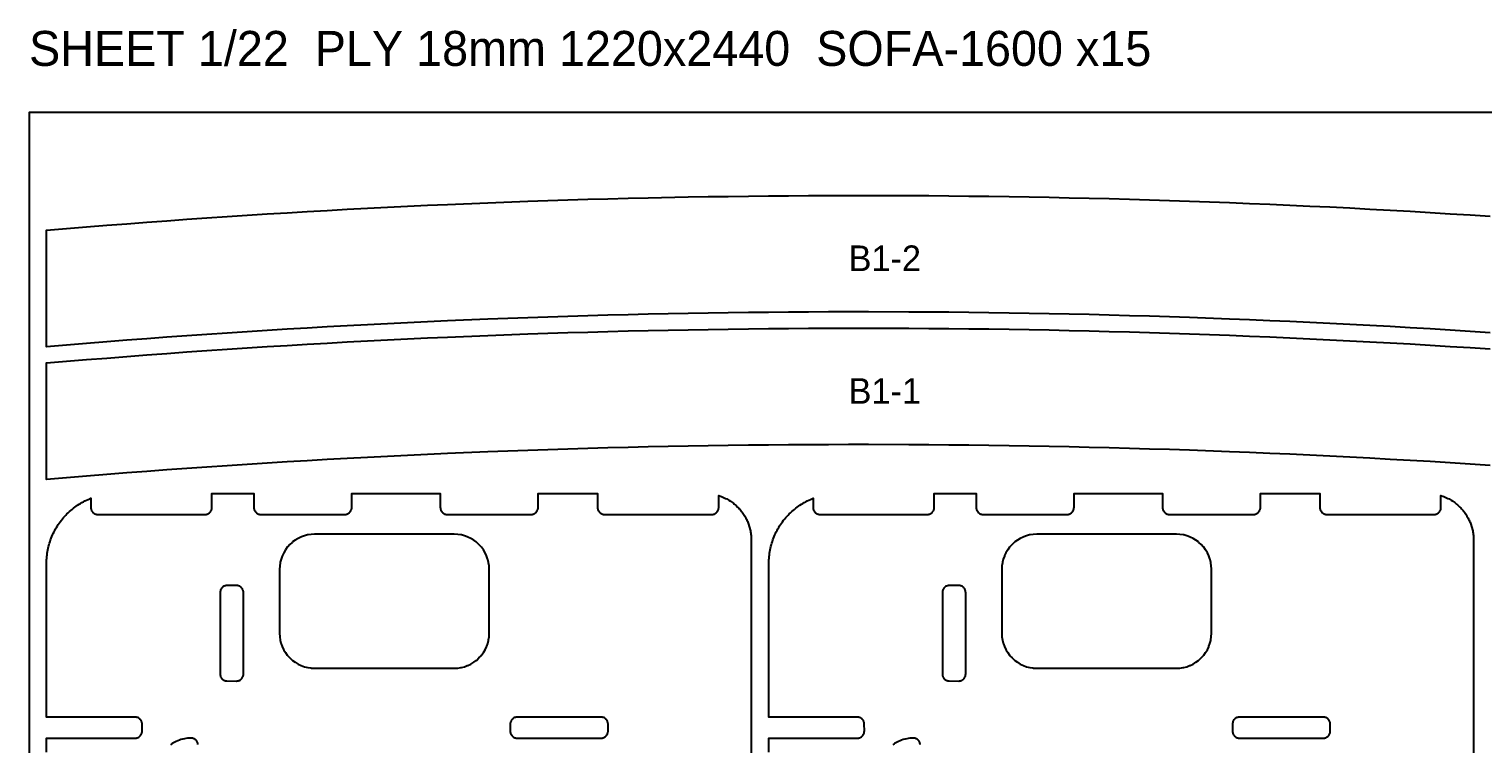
# Model space of a CAD drawing. Header units: millimetres. Extents: x 0 to 59980, y 0 to 1292.
# Drawn here: x 0 to 1248, y 678 to 1292 of the extents above; entities that cross this region are included whole.
import ezdxf

# ---------------------------------------------------------------- set-up
doc = ezdxf.new("R2010")
doc.units = ezdxf.units.MM
for name, color, linetype in [('CUT_IN', 5, 'Continuous'), ('CUT_OUT', 1, 'Continuous'), ('LABEL', 7, 'Continuous'), ('SHEET', 8, 'Continuous')]:
    doc.layers.add(name, color=color, linetype=linetype)

msp = doc.modelspace()

# ---------------------------------------------------------------- linework, layer by layer
at = {"layer": 'CUT_IN'}
for points in [[(221.63, 754.2), (222.01, 753.75), (223.79, 751.79), (225.97, 749.82), (226.2, 749.63), (228.34, 748.06), (230.86, 746.55), (233.52, 745.29), (236.29, 744.3), (239.15, 743.58), (241.77, 743.19), (242.35, 743.13), (245.15, 743), (364.85, 743), (367.94, 743.15), (370.56, 743.53), (371.14, 743.65), (373.71, 744.3), (376.2, 745.18), (376.75, 745.41), (379.14, 746.55), (381.66, 748.06), (383.8, 749.63), (384.25, 750.01), (386.21, 751.79), (387.99, 753.75), (388.37, 754.2), (389.94, 756.34), (391.45, 758.86), (392.59, 761.25), (392.82, 761.8), (393.7, 764.29), (394.35, 766.86), (394.47, 767.44), (394.85, 770.06), (395, 773.15), (394.99, 828.15), (394.85, 830.94), (394.47, 833.56), (394.42, 833.85), (393.78, 836.42), (393.61, 836.99), (392.71, 839.48), (391.45, 842.14), (389.94, 844.66), (388.37, 846.8), (387.99, 847.25), (386.21, 849.21), (384.25, 850.99), (383.8, 851.37), (381.66, 852.94), (379.14, 854.45), (376.75, 855.59), (376.2, 855.82), (373.71, 856.7), (371.14, 857.35), (370.56, 857.47), (367.94, 857.85), (364.85, 858), (245.15, 858), (242.06, 857.85), (239.44, 857.47), (238.86, 857.35), (236.29, 856.7), (233.8, 855.82), (233.25, 855.59), (230.86, 854.45), (228.34, 852.94), (226.2, 851.37), (225.75, 850.99), (223.79, 849.21), (222.01, 847.25), (221.63, 846.8), (220.06, 844.66), (218.55, 842.14), (217.41, 839.75), (217.18, 839.2), (216.3, 836.71), (215.65, 834.14), (215.53, 833.56), (215.15, 830.94), (215, 827.85), (215, 773.15), (215.15, 770.06), (215.58, 767.15), (216.22, 764.58), (216.39, 764.01), (217.29, 761.52), (218.42, 759.12), (218.69, 758.61), (220.06, 756.34), (221.63, 754.2)], [(841.63, 754.2), (842.01, 753.75), (843.79, 751.79), (845.97, 749.82), (846.2, 749.63), (848.34, 748.06), (850.86, 746.55), (853.52, 745.29), (856.29, 744.3), (859.15, 743.58), (861.77, 743.19), (862.35, 743.13), (865.15, 743), (984.85, 743), (987.94, 743.15), (990.56, 743.53), (991.14, 743.65), (993.71, 744.3), (996.2, 745.18), (996.75, 745.41), (999.14, 746.55), (1001.66, 748.06), (1003.8, 749.63), (1004.25, 750.01), (1006.21, 751.79), (1007.99, 753.75), (1008.37, 754.2), (1009.94, 756.34), (1011.45, 758.86), (1012.59, 761.25), (1012.82, 761.8), (1013.7, 764.29), (1014.35, 766.86), (1014.47, 767.44), (1014.85, 770.06), (1015, 773.15), (1014.99, 828.15), (1014.85, 830.94), (1014.47, 833.56), (1014.42, 833.85), (1013.78, 836.42), (1013.61, 836.99), (1012.71, 839.48), (1011.45, 842.14), (1009.94, 844.66), (1008.37, 846.8), (1007.99, 847.25), (1006.21, 849.21), (1004.25, 850.99), (1003.8, 851.37), (1001.66, 852.94), (999.14, 854.45), (996.75, 855.59), (996.2, 855.82), (993.71, 856.7), (991.14, 857.35), (990.56, 857.47), (987.94, 857.85), (984.85, 858), (865.15, 858), (862.06, 857.85), (859.44, 857.47), (858.86, 857.35), (856.29, 856.7), (853.8, 855.82), (853.25, 855.59), (850.86, 854.45), (848.34, 852.94), (846.2, 851.37), (845.75, 850.99), (843.79, 849.21), (842.01, 847.25), (841.63, 846.8), (840.06, 844.66), (838.55, 842.14), (837.41, 839.75), (837.18, 839.2), (836.3, 836.71), (835.65, 834.14), (835.53, 833.56), (835.15, 830.94), (835, 827.85), (835, 773.15), (835.15, 770.06), (835.58, 767.15), (836.22, 764.58), (836.39, 764.01), (837.29, 761.52), (838.42, 759.12), (838.69, 758.61), (840.06, 756.34), (841.63, 754.2)], [(178, 732), (178.59, 732.03), (178.88, 732.06), (179.46, 732.18), (180.02, 732.35), (180.57, 732.58), (181.08, 732.85), (181.57, 733.18), (181.81, 733.36), (182.03, 733.55), (182.45, 733.97), (182.64, 734.19), (182.99, 734.67), (183.29, 735.17), (183.54, 735.7), (183.74, 736.26), (183.82, 736.54), (183.94, 737.12), (183.97, 737.41), (184, 738), (184, 808), (183.97, 808.59), (183.94, 808.88), (183.82, 809.46), (183.65, 810.02), (183.54, 810.3), (183.29, 810.83), (183.15, 811.08), (182.99, 811.33), (182.64, 811.81), (182.45, 812.03), (182.03, 812.45), (181.81, 812.64), (181.33, 812.99), (180.83, 813.29), (180.3, 813.54), (180.02, 813.65), (179.46, 813.82), (178.88, 813.94), (178.59, 813.97), (178, 814), (170, 814), (169.41, 813.97), (169.12, 813.94), (168.54, 813.82), (167.98, 813.65), (167.7, 813.54), (167.17, 813.29), (166.67, 812.99), (166.19, 812.64), (165.97, 812.45), (165.55, 812.03), (165.36, 811.81), (165.18, 811.57), (164.85, 811.08), (164.71, 810.83), (164.46, 810.3), (164.35, 810.02), (164.18, 809.46), (164.06, 808.88), (164.01, 808.29), (164, 738), (164.03, 737.41), (164.06, 737.12), (164.18, 736.54), (164.35, 735.98), (164.46, 735.7), (164.71, 735.17), (164.85, 734.92), (165.01, 734.67), (165.36, 734.19), (165.55, 733.97), (165.97, 733.55), (166.19, 733.36), (166.67, 733.01), (167.17, 732.71), (167.7, 732.46), (167.98, 732.35), (168.54, 732.18), (169.12, 732.06), (169.71, 732.01), (178, 732)], [(798, 732), (798.59, 732.03), (798.88, 732.06), (799.46, 732.18), (800.02, 732.35), (800.57, 732.58), (801.08, 732.85), (801.57, 733.18), (801.81, 733.36), (802.03, 733.55), (802.45, 733.97), (802.64, 734.19), (802.99, 734.67), (803.29, 735.17), (803.54, 735.7), (803.74, 736.26), (803.82, 736.54), (803.94, 737.12), (803.97, 737.41), (804, 738), (804, 808), (803.97, 808.59), (803.94, 808.88), (803.82, 809.46), (803.65, 810.02), (803.54, 810.3), (803.29, 810.83), (803.15, 811.08), (802.99, 811.33), (802.64, 811.81), (802.45, 812.03), (802.03, 812.45), (801.81, 812.64), (801.33, 812.99), (800.83, 813.29), (800.3, 813.54), (800.02, 813.65), (799.46, 813.82), (798.88, 813.94), (798.59, 813.97), (798, 814), (790, 814), (789.41, 813.97), (789.12, 813.94), (788.54, 813.82), (787.98, 813.65), (787.7, 813.54), (787.17, 813.29), (786.67, 812.99), (786.19, 812.64), (785.97, 812.45), (785.55, 812.03), (785.36, 811.81), (785.18, 811.57), (784.85, 811.08), (784.71, 810.83), (784.46, 810.3), (784.35, 810.02), (784.18, 809.46), (784.06, 808.88), (784.01, 808.29), (784, 738), (784.03, 737.41), (784.06, 737.12), (784.18, 736.54), (784.35, 735.98), (784.46, 735.7), (784.71, 735.17), (784.85, 734.92), (785.01, 734.67), (785.36, 734.19), (785.55, 733.97), (785.97, 733.55), (786.19, 733.36), (786.67, 733.01), (787.17, 732.71), (787.7, 732.46), (787.98, 732.35), (788.54, 732.18), (789.12, 732.06), (789.71, 732.01), (798, 732)], [(497, 695), (496.97, 695.59), (496.94, 695.88), (496.82, 696.46), (496.65, 697.02), (496.42, 697.57), (496.15, 698.08), (495.82, 698.57), (495.64, 698.81), (495.45, 699.03), (495.03, 699.45), (494.81, 699.64), (494.33, 699.99), (493.83, 700.29), (493.3, 700.54), (492.74, 700.74), (492.46, 700.82), (491.88, 700.94), (491.59, 700.97), (491, 701), (419, 701), (418.41, 700.97), (418.12, 700.94), (417.54, 700.82), (416.98, 700.65), (416.7, 700.54), (416.17, 700.29), (415.92, 700.15), (415.43, 699.82), (415.19, 699.64), (414.97, 699.45), (414.55, 699.03), (414.36, 698.81), (414.01, 698.33), (413.85, 698.08), (413.71, 697.83), (413.46, 697.3), (413.35, 697.02), (413.18, 696.46), (413.06, 695.88), (413.01, 695.29), (413, 689), (413.03, 688.41), (413.06, 688.12), (413.18, 687.54), (413.35, 686.98), (413.58, 686.43), (413.85, 685.92), (414.01, 685.67), (414.36, 685.19), (414.55, 684.97), (414.76, 684.76), (414.97, 684.55), (415.19, 684.36), (415.67, 684.01), (415.92, 683.85), (416.43, 683.58), (416.98, 683.35), (417.54, 683.18), (418.12, 683.06), (418.41, 683.03), (419, 683), (491, 683), (491.59, 683.03), (491.88, 683.06), (492.46, 683.18), (493.02, 683.35), (493.3, 683.46), (493.83, 683.71), (494.33, 684.01), (494.81, 684.36), (495.03, 684.55), (495.45, 684.97), (495.64, 685.19), (495.99, 685.67), (496.15, 685.92), (496.42, 686.43), (496.65, 686.98), (496.82, 687.54), (496.94, 688.12), (496.97, 688.41), (497, 689), (497, 695)], [(1117, 695), (1116.97, 695.59), (1116.94, 695.88), (1116.82, 696.46), (1116.65, 697.02), (1116.42, 697.57), (1116.15, 698.08), (1115.82, 698.57), (1115.64, 698.81), (1115.45, 699.03), (1115.03, 699.45), (1114.81, 699.64), (1114.33, 699.99), (1113.83, 700.29), (1113.3, 700.54), (1112.74, 700.74), (1112.46, 700.82), (1111.88, 700.94), (1111.59, 700.97), (1111, 701), (1039, 701), (1038.41, 700.97), (1038.12, 700.94), (1037.54, 700.82), (1036.98, 700.65), (1036.7, 700.54), (1036.17, 700.29), (1035.92, 700.15), (1035.43, 699.82), (1035.19, 699.64), (1034.97, 699.45), (1034.55, 699.03), (1034.36, 698.81), (1034.01, 698.33), (1033.85, 698.08), (1033.71, 697.83), (1033.46, 697.3), (1033.35, 697.02), (1033.18, 696.46), (1033.06, 695.88), (1033.01, 695.29), (1033, 689), (1033.03, 688.41), (1033.06, 688.12), (1033.18, 687.54), (1033.35, 686.98), (1033.58, 686.43), (1033.85, 685.92), (1034.01, 685.67), (1034.36, 685.19), (1034.55, 684.97), (1034.76, 684.76), (1034.97, 684.55), (1035.19, 684.36), (1035.67, 684.01), (1035.92, 683.85), (1036.43, 683.58), (1036.98, 683.35), (1037.54, 683.18), (1038.12, 683.06), (1038.41, 683.03), (1039, 683), (1111, 683), (1111.59, 683.03), (1111.88, 683.06), (1112.46, 683.18), (1113.02, 683.35), (1113.3, 683.46), (1113.83, 683.71), (1114.33, 684.01), (1114.81, 684.36), (1115.03, 684.55), (1115.45, 684.97), (1115.64, 685.19), (1115.99, 685.67), (1116.15, 685.92), (1116.42, 686.43), (1116.65, 686.98), (1116.82, 687.54), (1116.94, 688.12), (1116.97, 688.41), (1117, 689), (1117, 695)]]:
    msp.add_lwpolyline(points, close=True, dxfattribs=at)
at = {"layer": 'CUT_OUT'}
for points in [[(1254.3, 1030.95), (1237.09, 1032.07), (1219.88, 1033.15), (1202.66, 1034.2), (1185.45, 1035.21), (1168.24, 1036.19), (1151.02, 1037.13), (1133.81, 1038.03), (1116.6, 1038.9), (1099.39, 1039.73), (1082.18, 1040.52), (1064.96, 1041.28), (1047.75, 1042), (1030.54, 1042.69), (996.11, 1043.95), (978.9, 1044.52), (961.69, 1045.06), (944.48, 1045.57), (927.26, 1046.04), (910.05, 1046.47), (892.84, 1046.86), (875.62, 1047.22), (858.41, 1047.54), (841.2, 1047.83), (823.99, 1048.08), (806.77, 1048.29), (789.56, 1048.47), (772.35, 1048.61), (755.14, 1048.72), (720.71, 1048.82), (703.5, 1048.81), (686.29, 1048.77), (669.08, 1048.7), (651.86, 1048.58), (634.65, 1048.43), (617.44, 1048.25), (600.23, 1048.03), (583.01, 1047.77), (565.8, 1047.48), (531.38, 1046.78), (514.16, 1046.37), (496.95, 1045.94), (479.74, 1045.46), (462.52, 1044.95), (445.31, 1044.4), (428.1, 1043.82), (393.67, 1042.54), (359.25, 1041.12), (342.04, 1040.35), (324.83, 1039.55), (307.61, 1038.71), (290.4, 1037.83), (273.19, 1036.92), (255.97, 1035.98), (238.76, 1034.99), (221.55, 1033.97), (204.34, 1032.92), (187.12, 1031.82), (169.91, 1030.7), (152.7, 1029.53), (135.49, 1028.33), (118.28, 1027.09), (101.06, 1025.82), (83.85, 1024.51), (66.64, 1023.16), (49.42, 1021.78), (32.21, 1020.36), (15, 1018.91), (15, 1118.91), (32.21, 1120.36), (49.42, 1121.78), (66.64, 1123.16), (83.85, 1124.51), (101.06, 1125.82), (118.28, 1127.09), (135.49, 1128.33), (152.7, 1129.53), (169.91, 1130.7), (187.12, 1131.82), (204.34, 1132.92), (221.55, 1133.97), (238.76, 1134.99), (255.97, 1135.98), (273.19, 1136.92), (290.4, 1137.83), (307.61, 1138.71), (324.83, 1139.55), (342.04, 1140.35), (359.25, 1141.12), (393.67, 1142.54), (428.1, 1143.82), (445.31, 1144.4), (462.52, 1144.95), (479.74, 1145.46), (496.95, 1145.94), (514.16, 1146.37), (531.38, 1146.78), (565.8, 1147.48), (583.01, 1147.77), (600.23, 1148.03), (617.44, 1148.25), (634.65, 1148.43), (651.86, 1148.58), (669.08, 1148.7), (686.29, 1148.77), (703.5, 1148.81), (720.71, 1148.82), (755.14, 1148.72), (772.35, 1148.61), (789.56, 1148.47), (806.77, 1148.29), (823.99, 1148.08), (841.2, 1147.83), (858.41, 1147.54), (875.62, 1147.22), (892.84, 1146.86), (910.05, 1146.47), (927.26, 1146.04), (944.48, 1145.57), (961.69, 1145.06), (978.9, 1144.52), (996.11, 1143.95), (1030.54, 1142.69), (1047.75, 1142), (1064.96, 1141.28), (1082.18, 1140.52), (1099.39, 1139.73), (1116.6, 1138.9), (1133.81, 1138.03), (1151.02, 1137.13), (1168.24, 1136.19), (1185.45, 1135.21), (1202.66, 1134.2), (1219.88, 1133.15), (1237.09, 1132.07), (1254.3, 1130.95)], [(1254.3, 917.04), (1237.09, 918.16), (1219.88, 919.24), (1202.66, 920.29), (1185.45, 921.3), (1168.24, 922.28), (1151.02, 923.22), (1133.81, 924.12), (1116.6, 924.99), (1099.39, 925.82), (1082.18, 926.61), (1064.96, 927.37), (1047.75, 928.09), (1030.54, 928.78), (996.11, 930.04), (978.9, 930.61), (961.69, 931.15), (944.48, 931.66), (927.26, 932.13), (910.05, 932.56), (892.84, 932.95), (875.62, 933.31), (858.41, 933.63), (841.2, 933.92), (823.99, 934.17), (806.77, 934.38), (789.56, 934.56), (772.35, 934.7), (755.14, 934.81), (720.71, 934.91), (703.5, 934.9), (686.29, 934.86), (669.08, 934.79), (651.86, 934.67), (634.65, 934.52), (617.44, 934.34), (600.23, 934.12), (583.01, 933.86), (565.8, 933.57), (531.38, 932.87), (514.16, 932.46), (496.95, 932.03), (479.74, 931.55), (462.52, 931.04), (445.31, 930.49), (428.1, 929.91), (393.67, 928.63), (359.25, 927.21), (342.04, 926.44), (324.83, 925.64), (307.61, 924.8), (290.4, 923.92), (273.19, 923.01), (255.97, 922.07), (238.76, 921.08), (221.55, 920.06), (204.34, 919.01), (187.12, 917.91), (169.91, 916.79), (152.7, 915.62), (135.49, 914.42), (118.28, 913.18), (101.06, 911.91), (83.85, 910.6), (66.64, 909.25), (49.42, 907.87), (32.21, 906.45), (15, 905), (15, 1005), (32.21, 1006.45), (49.42, 1007.87), (66.64, 1009.25), (83.85, 1010.6), (101.06, 1011.91), (118.28, 1013.18), (135.49, 1014.42), (152.7, 1015.62), (169.91, 1016.79), (187.12, 1017.91), (204.34, 1019.01), (221.55, 1020.06), (238.76, 1021.08), (255.97, 1022.07), (273.19, 1023.01), (290.4, 1023.92), (307.61, 1024.8), (324.83, 1025.64), (342.04, 1026.44), (359.25, 1027.21), (393.67, 1028.63), (428.1, 1029.91), (445.31, 1030.49), (462.52, 1031.04), (479.74, 1031.55), (496.95, 1032.03), (514.16, 1032.46), (531.38, 1032.87), (565.8, 1033.57), (583.01, 1033.86), (600.23, 1034.12), (617.44, 1034.34), (634.65, 1034.52), (651.86, 1034.67), (669.08, 1034.79), (686.29, 1034.86), (703.5, 1034.9), (720.71, 1034.91), (755.14, 1034.81), (772.35, 1034.7), (789.56, 1034.56), (806.77, 1034.38), (823.99, 1034.17), (841.2, 1033.92), (858.41, 1033.63), (875.62, 1033.31), (892.84, 1032.95), (910.05, 1032.56), (927.26, 1032.13), (944.48, 1031.66), (961.69, 1031.15), (978.9, 1030.61), (996.11, 1030.04), (1030.54, 1028.78), (1047.75, 1028.09), (1064.96, 1027.37), (1082.18, 1026.61), (1099.39, 1025.82), (1116.6, 1024.99), (1133.81, 1024.12), (1151.02, 1023.22), (1168.24, 1022.28), (1185.45, 1021.3), (1202.66, 1020.29), (1219.88, 1019.24), (1237.09, 1018.16), (1254.3, 1017.04)], [(15.01, 671.01), (15, 683), (91.29, 683.01), (91.88, 683.06), (92.46, 683.18), (93.02, 683.35), (93.3, 683.46), (93.57, 683.58), (94.08, 683.85), (94.57, 684.18), (94.81, 684.36), (95.03, 684.55), (95.45, 684.97), (95.64, 685.19), (95.99, 685.67), (96.29, 686.17), (96.54, 686.7), (96.74, 687.26), (96.82, 687.54), (96.94, 688.12), (96.97, 688.41), (97, 689), (96.99, 695.29), (96.94, 695.88), (96.82, 696.46), (96.65, 697.02), (96.54, 697.3), (96.42, 697.57), (96.15, 698.08), (95.82, 698.57), (95.64, 698.81), (95.45, 699.03), (95.03, 699.45), (94.81, 699.64), (94.33, 699.99), (94.08, 700.15), (93.83, 700.29), (93.3, 700.54), (93.02, 700.65), (92.46, 700.82), (91.88, 700.94), (91.59, 700.97), (91, 701), (15, 701), (15, 833.02), (15.02, 834.51), (15.07, 835.98), (15.16, 837.38), (15.29, 838.92), (15.45, 840.31), (15.64, 841.77), (15.89, 843.29), (16.16, 844.74), (16.45, 846.11), (16.79, 847.54), (17.18, 849.04), (17.59, 850.45), (18.04, 851.86), (18.52, 853.25), (19.03, 854.63), (19.55, 855.93), (20.16, 857.35), (20.78, 858.69), (21.42, 860.01), (22.1, 861.32), (22.81, 862.61), (23.56, 863.88), (24.29, 865.07), (25.09, 866.3), (25.92, 867.52), (26.83, 868.77), (27.72, 869.94), (28.64, 871.09), (29.59, 872.22), (30.52, 873.27), (31.52, 874.35), (32.55, 875.4), (33.65, 876.48), (34.73, 877.48), (35.78, 878.41), (36.91, 879.36), (38.06, 880.28), (39.23, 881.17), (40.48, 882.08), (41.7, 882.91), (42.93, 883.71), (44.12, 884.44), (45.39, 885.19), (46.68, 885.9), (47.99, 886.58), (49.31, 887.22), (50.65, 887.84), (52.07, 888.45), (53, 888.81), (53.01, 880.71), (53.06, 880.12), (53.18, 879.54), (53.35, 878.98), (53.46, 878.7), (53.71, 878.17), (54.01, 877.67), (54.36, 877.19), (54.55, 876.97), (54.97, 876.55), (55.19, 876.36), (55.67, 876.01), (55.92, 875.85), (56.43, 875.58), (56.7, 875.46), (56.98, 875.35), (57.54, 875.18), (58.12, 875.06), (58.41, 875.03), (59, 875), (151, 875), (151.59, 875.03), (151.88, 875.06), (152.46, 875.18), (152.74, 875.26), (153.02, 875.35), (153.57, 875.58), (154.08, 875.85), (154.33, 876.01), (154.81, 876.36), (155.03, 876.55), (155.45, 876.97), (155.64, 877.19), (155.99, 877.67), (156.15, 877.92), (156.29, 878.17), (156.54, 878.7), (156.65, 878.98), (156.82, 879.54), (156.94, 880.12), (156.97, 880.41), (157, 881), (157, 893), (193, 893), (193, 881), (193.03, 880.41), (193.06, 880.12), (193.18, 879.54), (193.35, 878.98), (193.58, 878.43), (193.85, 877.92), (194.01, 877.67), (194.36, 877.19), (194.55, 876.97), (194.97, 876.55), (195.19, 876.36), (195.67, 876.01), (195.92, 875.85), (196.43, 875.58), (196.98, 875.35), (197.26, 875.26), (197.54, 875.18), (198.12, 875.06), (198.41, 875.03), (199, 875), (271, 875), (271.59, 875.03), (271.88, 875.06), (272.46, 875.18), (273.02, 875.35), (273.3, 875.46), (273.83, 875.71), (274.08, 875.85), (274.33, 876.01), (274.81, 876.36), (275.03, 876.55), (275.24, 876.76), (275.45, 876.97), (275.64, 877.19), (275.99, 877.67), (276.15, 877.92), (276.29, 878.17), (276.54, 878.7), (276.65, 878.98), (276.82, 879.54), (276.94, 880.12), (276.97, 880.41), (277, 881), (277, 893), (353, 893), (353, 881), (353.03, 880.41), (353.06, 880.12), (353.18, 879.54), (353.26, 879.26), (353.35, 878.98), (353.58, 878.43), (353.85, 877.92), (354.01, 877.67), (354.36, 877.19), (354.55, 876.97), (354.97, 876.55), (355.19, 876.36), (355.67, 876.01), (355.92, 875.85), (356.43, 875.58), (356.98, 875.35), (357.54, 875.18), (358.12, 875.06), (358.71, 875.01), (431, 875), (431.59, 875.03), (431.88, 875.06), (432.46, 875.18), (433.02, 875.35), (433.3, 875.46), (433.83, 875.71), (434.08, 875.85), (434.33, 876.01), (434.81, 876.36), (435.03, 876.55), (435.24, 876.76), (435.45, 876.97), (435.64, 877.19), (435.99, 877.67), (436.15, 877.92), (436.29, 878.17), (436.54, 878.7), (436.65, 878.98), (436.82, 879.54), (436.94, 880.12), (436.97, 880.41), (437, 881), (437, 893), (488, 893), (488, 881), (488.03, 880.41), (488.06, 880.12), (488.18, 879.54), (488.26, 879.26), (488.35, 878.98), (488.58, 878.43), (488.85, 877.92), (489.01, 877.67), (489.36, 877.19), (489.55, 876.97), (489.97, 876.55), (490.19, 876.36), (490.67, 876.01), (490.92, 875.85), (491.17, 875.71), (491.7, 875.46), (491.98, 875.35), (492.54, 875.18), (493.12, 875.06), (493.41, 875.03), (494, 875), (586, 875), (586.59, 875.03), (586.88, 875.06), (587.46, 875.18), (587.74, 875.26), (588.02, 875.35), (588.57, 875.58), (589.08, 875.85), (589.33, 876.01), (589.81, 876.36), (590.03, 876.55), (590.45, 876.97), (590.64, 877.19), (590.99, 877.67), (591.15, 877.92), (591.29, 878.17), (591.54, 878.7), (591.74, 879.26), (591.82, 879.54), (591.94, 880.12), (591.97, 880.41), (592, 881), (592, 891.15), (592.58, 890.97), (593.51, 890.65), (594.43, 890.31), (596.18, 889.58), (597.95, 888.75), (598.89, 888.26), (600.6, 887.29), (602.25, 886.24), (603.86, 885.11), (604.58, 884.56), (605.4, 883.9), (606.1, 883.31), (606.89, 882.61), (608.26, 881.31), (608.94, 880.61), (609.61, 879.89), (610.31, 879.1), (610.9, 878.4), (611.56, 877.58), (612.11, 876.86), (613.28, 875.19), (614.29, 873.6), (615.26, 871.89), (615.75, 870.95), (616.14, 870.14), (616.58, 869.18), (616.97, 868.27), (617.31, 867.43), (617.65, 866.51), (618.27, 864.65), (618.56, 863.63), (619.04, 861.73), (619.24, 860.77), (619.42, 859.8), (619.56, 858.91), (619.7, 857.86), (619.81, 856.88), (619.89, 855.98), (619.99, 854.02), (620, 271)], [(635.01, 671.01), (635, 683), (711.29, 683.01), (711.88, 683.06), (712.46, 683.18), (713.02, 683.35), (713.3, 683.46), (713.57, 683.58), (714.08, 683.85), (714.57, 684.18), (714.81, 684.36), (715.03, 684.55), (715.45, 684.97), (715.64, 685.19), (715.99, 685.67), (716.29, 686.17), (716.54, 686.7), (716.74, 687.26), (716.82, 687.54), (716.94, 688.12), (716.97, 688.41), (717, 689), (716.99, 695.29), (716.94, 695.88), (716.82, 696.46), (716.65, 697.02), (716.54, 697.3), (716.42, 697.57), (716.15, 698.08), (715.82, 698.57), (715.64, 698.81), (715.45, 699.03), (715.03, 699.45), (714.81, 699.64), (714.33, 699.99), (714.08, 700.15), (713.83, 700.29), (713.3, 700.54), (713.02, 700.65), (712.46, 700.82), (711.88, 700.94), (711.59, 700.97), (711, 701), (635, 701), (635, 833.02), (635.02, 834.51), (635.07, 835.98), (635.16, 837.38), (635.29, 838.92), (635.45, 840.31), (635.64, 841.77), (635.89, 843.29), (636.16, 844.74), (636.45, 846.11), (636.79, 847.54), (637.18, 849.04), (637.59, 850.45), (638.04, 851.86), (638.52, 853.25), (639.03, 854.63), (639.55, 855.93), (640.16, 857.35), (640.78, 858.69), (641.42, 860.01), (642.1, 861.32), (642.81, 862.61), (643.56, 863.88), (644.29, 865.07), (645.09, 866.3), (645.92, 867.52), (646.83, 868.77), (647.72, 869.94), (648.64, 871.09), (649.59, 872.22), (650.52, 873.27), (651.52, 874.35), (652.55, 875.4), (653.65, 876.48), (654.73, 877.48), (655.78, 878.41), (656.91, 879.36), (658.06, 880.28), (659.23, 881.17), (660.48, 882.08), (661.7, 882.91), (662.93, 883.71), (664.12, 884.44), (665.39, 885.19), (666.68, 885.9), (667.99, 886.58), (669.31, 887.22), (670.65, 887.84), (672.07, 888.45), (673, 888.81), (673.01, 880.71), (673.06, 880.12), (673.18, 879.54), (673.35, 878.98), (673.46, 878.7), (673.71, 878.17), (674.01, 877.67), (674.36, 877.19), (674.55, 876.97), (674.97, 876.55), (675.19, 876.36), (675.67, 876.01), (675.92, 875.85), (676.43, 875.58), (676.7, 875.46), (676.98, 875.35), (677.54, 875.18), (678.12, 875.06), (678.41, 875.03), (679, 875), (771, 875), (771.59, 875.03), (771.88, 875.06), (772.46, 875.18), (772.74, 875.26), (773.02, 875.35), (773.57, 875.58), (774.08, 875.85), (774.33, 876.01), (774.81, 876.36), (775.03, 876.55), (775.45, 876.97), (775.64, 877.19), (775.99, 877.67), (776.15, 877.92), (776.29, 878.17), (776.54, 878.7), (776.65, 878.98), (776.82, 879.54), (776.94, 880.12), (776.97, 880.41), (777, 881), (777, 893), (813, 893), (813, 881), (813.03, 880.41), (813.06, 880.12), (813.18, 879.54), (813.35, 878.98), (813.58, 878.43), (813.85, 877.92), (814.01, 877.67), (814.36, 877.19), (814.55, 876.97), (814.97, 876.55), (815.19, 876.36), (815.67, 876.01), (815.92, 875.85), (816.43, 875.58), (816.98, 875.35), (817.26, 875.26), (817.54, 875.18), (818.12, 875.06), (818.41, 875.03), (819, 875), (891, 875), (891.59, 875.03), (891.88, 875.06), (892.46, 875.18), (893.02, 875.35), (893.3, 875.46), (893.83, 875.71), (894.08, 875.85), (894.33, 876.01), (894.81, 876.36), (895.03, 876.55), (895.24, 876.76), (895.45, 876.97), (895.64, 877.19), (895.99, 877.67), (896.15, 877.92), (896.29, 878.17), (896.54, 878.7), (896.65, 878.98), (896.82, 879.54), (896.94, 880.12), (896.97, 880.41), (897, 881), (897, 893), (973, 893), (973, 881), (973.03, 880.41), (973.06, 880.12), (973.18, 879.54), (973.26, 879.26), (973.35, 878.98), (973.58, 878.43), (973.85, 877.92), (974.01, 877.67), (974.36, 877.19), (974.55, 876.97), (974.97, 876.55), (975.19, 876.36), (975.67, 876.01), (975.92, 875.85), (976.43, 875.58), (976.98, 875.35), (977.54, 875.18), (978.12, 875.06), (978.71, 875.01), (1051, 875), (1051.59, 875.03), (1051.88, 875.06), (1052.46, 875.18), (1053.02, 875.35), (1053.3, 875.46), (1053.83, 875.71), (1054.08, 875.85), (1054.33, 876.01), (1054.81, 876.36), (1055.03, 876.55), (1055.24, 876.76), (1055.45, 876.97), (1055.64, 877.19), (1055.99, 877.67), (1056.15, 877.92), (1056.29, 878.17), (1056.54, 878.7), (1056.65, 878.98), (1056.82, 879.54), (1056.94, 880.12), (1056.97, 880.41), (1057, 881), (1057, 893), (1108, 893), (1108, 881), (1108.03, 880.41), (1108.06, 880.12), (1108.18, 879.54), (1108.26, 879.26), (1108.35, 878.98), (1108.58, 878.43), (1108.85, 877.92), (1109.01, 877.67), (1109.36, 877.19), (1109.55, 876.97), (1109.97, 876.55), (1110.19, 876.36), (1110.67, 876.01), (1110.92, 875.85), (1111.17, 875.71), (1111.7, 875.46), (1111.98, 875.35), (1112.54, 875.18), (1113.12, 875.06), (1113.41, 875.03), (1114, 875), (1206, 875), (1206.59, 875.03), (1206.88, 875.06), (1207.46, 875.18), (1207.74, 875.26), (1208.02, 875.35), (1208.57, 875.58), (1209.08, 875.85), (1209.33, 876.01), (1209.81, 876.36), (1210.03, 876.55), (1210.45, 876.97), (1210.64, 877.19), (1210.99, 877.67), (1211.15, 877.92), (1211.29, 878.17), (1211.54, 878.7), (1211.74, 879.26), (1211.82, 879.54), (1211.94, 880.12), (1211.97, 880.41), (1212, 881), (1212, 891.15), (1212.58, 890.97), (1213.51, 890.65), (1214.43, 890.31), (1216.18, 889.58), (1217.95, 888.75), (1218.89, 888.26), (1220.6, 887.29), (1222.25, 886.24), (1223.86, 885.11), (1224.58, 884.56), (1225.4, 883.9), (1226.1, 883.31), (1226.89, 882.61), (1228.26, 881.31), (1228.94, 880.61), (1229.61, 879.89), (1230.31, 879.1), (1230.9, 878.4), (1231.56, 877.58), (1232.11, 876.86), (1233.28, 875.19), (1234.29, 873.6), (1235.26, 871.89), (1235.75, 870.95), (1236.14, 870.14), (1236.58, 869.18), (1236.97, 868.27), (1237.31, 867.43), (1237.65, 866.51), (1238.27, 864.65), (1238.56, 863.63), (1239.04, 861.73), (1239.24, 860.77), (1239.42, 859.8), (1239.56, 858.91), (1239.7, 857.86), (1239.81, 856.88), (1239.89, 855.98), (1239.99, 854.02), (1240, 271)], [(144.97, 677.6), (144.88, 678.19), (144.73, 678.77), (144.53, 679.33), (144.27, 679.87), (143.96, 680.38), (143.6, 680.85), (143.4, 681.08), (143.19, 681.29), (142.74, 681.69), (142.51, 681.87), (142.26, 682.04), (141.74, 682.34), (141.47, 682.47), (140.92, 682.68), (140.34, 682.85), (140.05, 682.91), (139.75, 682.95), (139.16, 683), (137.42, 682.96), (135.99, 682.85), (134.57, 682.67), (133.44, 682.48), (132.03, 682.18), (131.76, 682.11), (130.37, 681.73), (129.01, 681.29), (127.67, 680.78), (126.36, 680.2), (125.07, 679.57), (124.07, 679.02), (122.84, 678.27), (122.6, 678.12), (121.42, 677.31)], [(764.97, 677.6), (764.88, 678.19), (764.73, 678.77), (764.53, 679.33), (764.27, 679.87), (763.96, 680.38), (763.6, 680.85), (763.4, 681.08), (763.19, 681.29), (762.74, 681.69), (762.51, 681.87), (762.26, 682.04), (761.74, 682.34), (761.47, 682.47), (760.92, 682.68), (760.34, 682.85), (760.05, 682.91), (759.75, 682.95), (759.16, 683), (757.42, 682.96), (755.99, 682.85), (754.57, 682.67), (753.44, 682.48), (752.03, 682.18), (751.76, 682.11), (750.37, 681.73), (749.01, 681.29), (747.67, 680.78), (746.36, 680.2), (745.07, 679.57), (744.07, 679.02), (742.84, 678.27), (742.6, 678.12), (741.42, 677.31)]]:
    msp.add_lwpolyline(points, dxfattribs=at)
at = {"layer": 'SHEET'}
msp.add_lwpolyline([(0, 0), (2440, 0), (2440, 1220), (0, 1220)], close=True, dxfattribs=at)

# ---------------------------------------------------------------- texts
at = {"layer": 'LABEL'}
for s, height, p in [('SHEET 1/22  PLY 18mm 1220x2440  SOFA-1600 x15', 30, (0, 1260)), ('B1-2', 22, (703.5, 1083.86)), ('B1-1', 22, (703.5, 969.95))]:
    msp.add_text(s, height=height, dxfattribs=at).set_placement(p)

doc.saveas('drawing.dxf')
